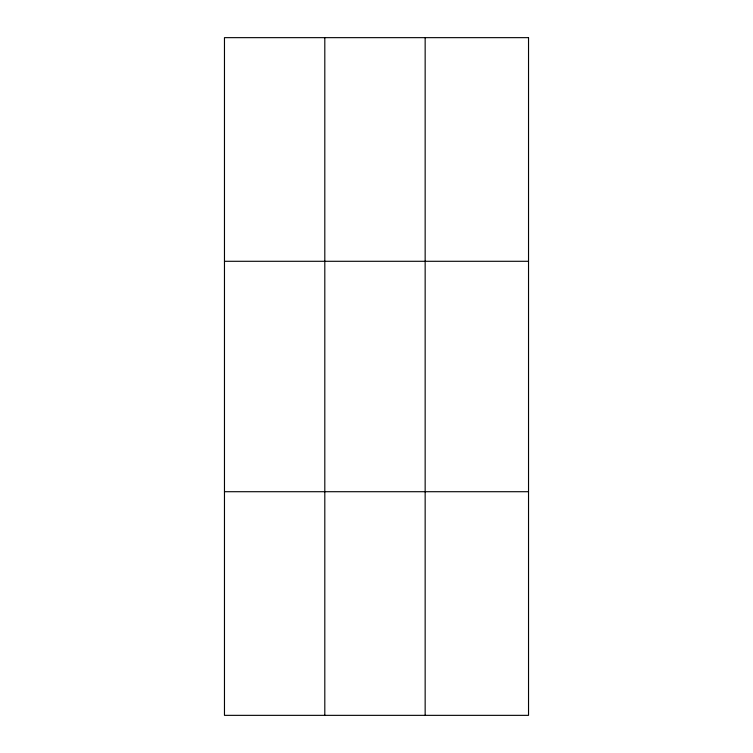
<?xml version="1.0" encoding="UTF-8"?>
<svg xmlns="http://www.w3.org/2000/svg" width="753" height="753" viewBox="0 0 753 753"><rect width="100%" height="100%" fill="white"/><g stroke="black" fill="none" stroke-linecap="round" stroke-linejoin="round"><path stroke-width="1.13" d="M324.807 715.35L324.807 37.65M425.153 715.35L425.153 37.65M224.469 261.291L528.531 261.291M224.469 491.709L528.531 491.709M528.531 37.65L528.531 715.35L224.469 715.35L224.469 37.65L528.531 37.65"/></g></svg>
